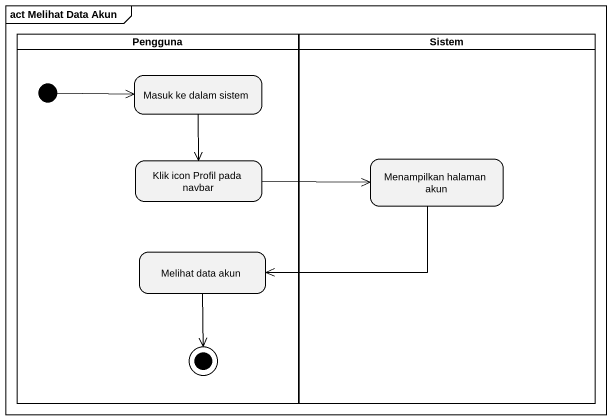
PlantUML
@startuml
mainframe act Melihat Data Akun
hide empty description
state Pengguna <<partition>> {
  state "Masuk ke dalam sistem" as Masuk_ke_dalam_sistem
  state "Klik icon Profil pada navbar" as Klik_icon_Profil_pada_navbar
  state "Melihat data akun" as Melihat_data_akun
  [*] -right-> Masuk_ke_dalam_sistem
  Melihat_data_akun --> [*]
}
state Sistem <<partition>> {
  state "Menampilkan halaman akun" as Menampilkan_halaman_akun
}
Masuk_ke_dalam_sistem --> Klik_icon_Profil_pada_navbar
Klik_icon_Profil_pada_navbar -right-> Menampilkan_halaman_akun
Menampilkan_halaman_akun -left-> Melihat_data_akun
@enduml
